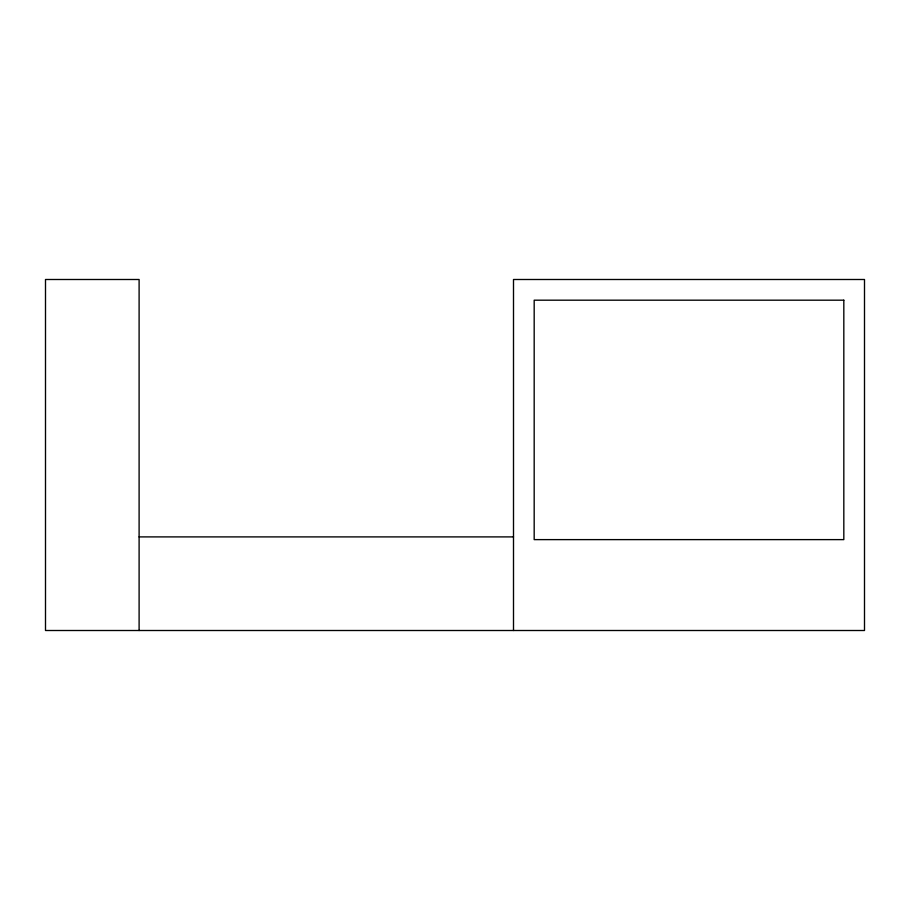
<?xml version="1.0" encoding="UTF-8"?>
<svg xmlns="http://www.w3.org/2000/svg" width="910" height="910" viewBox="0 0 910 910"><rect width="100%" height="100%" fill="white"/><g stroke="black" fill="none" stroke-linecap="round" stroke-linejoin="round"><path stroke-width="1.36" d="M139.105 536.9L513.502 536.9M513.502 630.505L513.502 279.495L864.5 279.495L864.5 630.505L45.5 630.505L45.5 279.495L139.105 279.495L139.105 630.505M843.82 300.186L534.181 300.186L534.181 539.619L843.82 539.619L843.82 300.186"/></g></svg>
